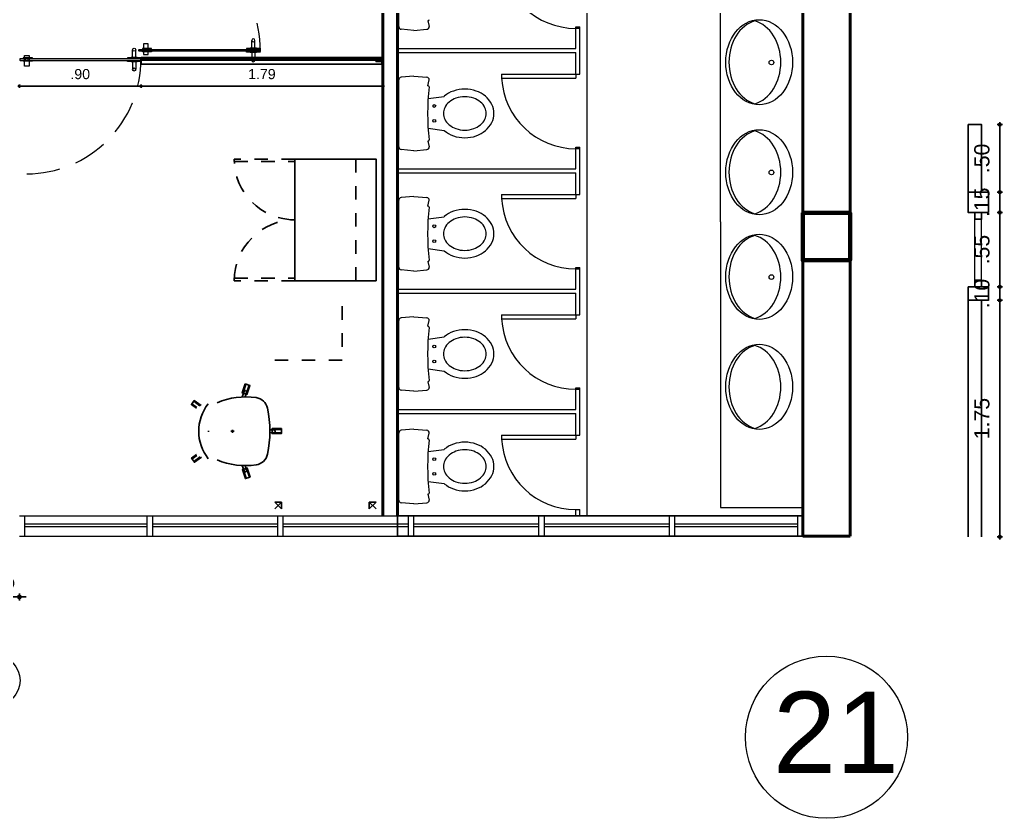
# Model space of a CAD drawing. Header units: millimetres. Extents: x -38 to 179, y -2 to 69.
# Drawn here: x -18.36 to -11.08, y 11.81 to 17.72 of the extents above; entities that cross this region are included whole.
import ezdxf

# ---------------------------------------------------------------- set-up
doc = ezdxf.new("R2010")
doc.units = ezdxf.units.MM
doc.linetypes.add('HIDDEN', pattern=[0.375, 0.25, -0.125])
doc.linetypes.add('HIDDEN2', pattern=[0.1875, 0.125, -0.0625])
doc.layers.get('0').update_dxf_attribs({"color": 255})
for name, color, linetype in [('0.05', 6, 'Continuous'), ('A_MOBILIARIO', 6, 'Continuous'), ('X_COTAS100', 6, 'Continuous'), ('X_COTAS200', 6, 'Continuous'), ('X_COTAS50', 6, 'Continuous')]:
    doc.layers.add(name, color=color, linetype=linetype)
for name, color, linetype, lineweight in [('00-Muros', 2, 'Continuous', 30), ('01 GRIS', 253, 'Continuous', 0), ('02 AZUL', 5, 'Continuous', 5), ('05 MAGENTA', 6, 'Continuous', 30), ('06 ROJO', 1, 'Continuous', 50), ('09 LETRA  EJES', 1, 'Continuous', 50), ('10 CIRCULO EJES', 5, 'Continuous', 15), ('12 COLUMNAS', 4, 'Continuous', 70), ('14 ANTEPECHO', 3, 'Continuous', 15), ('A-PLAN5', 195, 'Continuous', 9), ('A_MUEBLES FIJOS', 6, 'Continuous', 5), ('NOMEN', 1, 'Continuous', 0)]:
    doc.layers.add(name, color=color, linetype=linetype, lineweight=lineweight)
doc.styles.get("Standard").update_dxf_attribs({"font": 'arial.ttf'})
doc.styles.add('UNAL PLANEACION', font='arial.ttf')
doc.dimstyles.new('COTAS 100', dxfattribs={"dimscale": 100, "dimtxt": 0.0015, "dimasz": 0.00025, "dimexe": 0, "dimexo": 0.00025, "dimgap": 0.0005, "dimtad": 1, "dimzin": 4, "dimdsep": 46, "dimtxsty": 'UNAL PLANEACION', "dimblk": 'DIMBLK', "dimcen": 1, "dimse1": 1, "dimse2": 1, "dimclrd": 8, "dimclre": 8, "dimclrt": 256, "dimadec": 0, "dimazin": 1, "dimtfac": 1, "dimtix": 1, "dimtmove": 2, "dimatfit": 0, "dimldrblk": 'INDICE', "dimfxl": 1, "dimtolj": 1, "dimtzin": 0, "dimarcsym": 0})
doc.dimstyles.new('COTAS 50', dxfattribs={"dimscale": 50, "dimtxt": 0.0015, "dimasz": 0.00025, "dimexe": 0, "dimexo": 0.00025, "dimgap": 0.001, "dimtad": 1, "dimzin": 4, "dimdsep": 46, "dimtxsty": 'UNAL PLANEACION', "dimblk": 'DIMBLK', "dimcen": 1, "dimse1": 1, "dimse2": 1, "dimclrd": 8, "dimclre": 8, "dimclrt": 256, "dimadec": 0, "dimazin": 1, "dimtfac": 1, "dimtix": 1, "dimtmove": 2, "dimatfit": 0, "dimldrblk": 'INDICE', "dimfxl": 1, "dimtolj": 1, "dimtzin": 0, "dimarcsym": 0})
doc.dimstyles.new('COTAS 75', dxfattribs={"dimscale": 75, "dimtxt": 0.0015, "dimasz": 0.00025, "dimexe": 0, "dimexo": 0.00025, "dimgap": 0.001, "dimtad": 1, "dimzin": 4, "dimdsep": 46, "dimtxsty": 'UNAL PLANEACION', "dimblk": 'DIMBLK', "dimcen": 1, "dimse1": 1, "dimse2": 1, "dimclrd": 8, "dimclre": 8, "dimclrt": 256, "dimadec": 0, "dimazin": 1, "dimtfac": 1, "dimtix": 1, "dimtmove": 2, "dimatfit": 0, "dimldrblk": 'INDICE', "dimfxl": 1, "dimtolj": 1, "dimtzin": 0, "dimarcsym": 0})

# ---------------------------------------------------------------- blocks, each defined once
blk = doc.blocks.new('DIMBLK')
for p, q in [((0, 0), (-1, 0)), ((0, -1.8e-15), (0, 0.9999999999999982)), ((0, 0), (1, 0)), ((0, -1.8e-15), (0, -1.000000000000001))]:
    blk.add_line(p, q)
blk.add_circle((0, 0), 0.5)
blk = doc.blocks.new('*D226')
at = {"layer": 'Defpoints', "color": 0, "transparency": 16777216}
for p in [(-18.70759506075592, 13.89745717959522), (-18.3575950607501, 13.89745717959522), (-18.3575950607501, 13.44632635346716)]:
    blk.add_point(p, dxfattribs=at)
at = {"layer": 'X_COTAS100', "color": 8, "lineweight": -2, "transparency": 16777216}
for p, q in [((-18.73259506075592, 13.44632635346716), (-18.75759506075592, 13.44632635346716)), ((-18.70759506075592, 13.44632635346716), (-18.3575950607501, 13.44632635346716)), ((-18.3325950607501, 13.44632635346716), (-18.3075950607501, 13.44632635346716))]:
    blk.add_line(p, q, dxfattribs=at)
at = {"layer": 'X_COTAS100', "color": 8, "lineweight": -2, "transparency": 16777216, "xscale": 0.025, "yscale": 0.025, "zscale": 0.025}
blk.add_blockref('DIMBLK', (-18.70759506075592, 13.44632635346716), dxfattribs=at)
at = {"layer": 'X_COTAS100', "color": 8, "lineweight": -2, "transparency": 16777216, "xscale": 0.025, "yscale": 0.025, "zscale": 0.025, "rotation": 180}
blk.add_blockref('DIMBLK', (-18.3575950607501, 13.44632635346716), dxfattribs=at)
at = {"layer": 'X_COTAS100', "transparency": 16777216, "insert": (-18.53259506075301, 13.57296346124342), "char_height": 0.15, "attachment_point": 5, "style": 'UNAL PLANEACION'}
blk.add_mtext('\\A1;.35', dxfattribs=at)
blk = doc.blocks.new('INDICE')
blk.add_line((-0.1729636408933857, 3.14613411092e-05), (-1.172963640893385, 3.14613411092e-05))
blk.add_lwpolyline([(-0.5241745400111313, 0.8665636885945104), (-0.3756261582129809, 0.926771271267114), (0, 0), (-0.375963284729437, -0.9266345604041816), (-0.5244897537743328, -0.8663729410445171), (-0.1729636408933857, 3.14613411092e-05)], close=True)
blk = doc.blocks.new('*D228')
at = {"layer": 'Defpoints', "color": 0, "transparency": 16777216}
for p in [(-17.45759506074137, 17.44745717958358), (-15.66759506076232, 17.38745717958591), (-15.66759506076232, 17.2263937911448)]:
    blk.add_point(p, dxfattribs=at)
at = {"layer": 'X_COTAS50', "color": 8, "lineweight": -2, "transparency": 16777216}
blk.add_line((-17.44509506074137, 17.2263937911448), (-15.68009506076232, 17.2263937911448), dxfattribs=at)
at = {"layer": 'X_COTAS50', "color": 8, "lineweight": -2, "transparency": 16777216, "xscale": 0.0125, "yscale": 0.0125, "zscale": 0.0125, "rotation": 180}
blk.add_blockref('DIMBLK', (-17.45759506074137, 17.2263937911448), dxfattribs=at)
at = {"layer": 'X_COTAS50', "color": 8, "lineweight": -2, "transparency": 16777216, "xscale": 0.0125, "yscale": 0.0125, "zscale": 0.0125}
blk.add_blockref('DIMBLK', (-15.66759506076232, 17.2263937911448), dxfattribs=at)
at = {"layer": 'X_COTAS50', "transparency": 16777216, "insert": (-16.56259506075185, 17.31468676522393), "char_height": 0.075, "attachment_point": 5, "style": 'UNAL PLANEACION'}
blk.add_mtext('\\A1;1.79', dxfattribs=at)
blk = doc.blocks.new('*D229')
at = {"layer": 'Defpoints', "color": 0, "transparency": 16777216}
for p in [(-18.35759506073555, 17.4224571795894), (-17.45759506072682, 17.4224571795894), (-18.35759506073555, 17.22639379115935)]:
    blk.add_point(p, dxfattribs=at)
at = {"layer": 'X_COTAS50', "color": 8, "lineweight": -2, "transparency": 16777216}
blk.add_line((-17.47009506072682, 17.22639379115935), (-18.34509506073555, 17.22639379115935), dxfattribs=at)
at = {"layer": 'X_COTAS50', "color": 8, "lineweight": -2, "transparency": 16777216, "xscale": 0.0125, "yscale": 0.0125, "zscale": 0.0125, "rotation": 180}
blk.add_blockref('DIMBLK', (-18.35759506073555, 17.22639379115935), dxfattribs=at)
at = {"layer": 'X_COTAS50', "color": 8, "lineweight": -2, "transparency": 16777216, "xscale": 0.0125, "yscale": 0.0125, "zscale": 0.0125}
blk.add_blockref('DIMBLK', (-17.45759506072682, 17.22639379115935), dxfattribs=at)
at = {"layer": 'X_COTAS50', "transparency": 16777216, "insert": (-17.90759506073118, 17.31468676523848), "char_height": 0.075, "attachment_point": 5, "style": 'UNAL PLANEACION'}
blk.add_mtext('\\A1;.90', dxfattribs=at)
blk = doc.blocks.new('PUERTA VIDRIO BISAGRA PIVOTANTE SIN POZO')
at = {"true_color": 0xc7c8ca, "transparency": 33554687}
h = blk.add_hatch(color=9, dxfattribs=at)
h.dxf.hatch_style = 1
h.paths.add_polyline_path([(98304.51111752748, 103158.2518477188), (98304.51111752751, 103157.357665244), (98304.51225737507, 103157.3565253965), (98304.52137615538, 103157.3565253966), (98304.5225160029, 103157.3576652442), (98304.52251598852, 103158.2518296424), (98304.52137614097, 103158.2529694899), (98304.51225736066, 103158.2529694897)])
at = {"color": 136, "linetype": 'ByBlock'}
for p, q in [((98304.50427842831, 103158.22733278), (98304.50484835208, 103158.2279027038)), ((98304.50427842831, 103158.22732292), (98304.50484835208, 103158.2278928438)), ((98304.50427842943, 103158.1600817752), (98304.50427842831, 103158.22733278)), ((98304.50427842943, 103158.1600719153), (98304.50427842831, 103158.22732292)), ((98304.50484835208, 103158.2279027038), (98304.509977666, 103158.2279027038)), ((98304.50484835208, 103158.2278928438), (98304.509977666, 103158.2278928439)), ((98304.509977666, 103158.2279027038), (98304.50997766714, 103158.1595118516)), ((98304.509977666, 103158.2278928439), (98304.50997766714, 103158.1595019916)), ((98304.51111751358, 103158.2256131488), (98304.50997766604, 103158.2256131488)), ((98304.5236558365, 103158.225613149), (98304.52251598895, 103158.225613149)), ((98304.52251598804, 103158.2256131488), (98304.52365583558, 103158.2256131488)), ((98304.52365583561, 103158.2279027038), (98304.52365583448, 103158.1595118516)), ((98304.52365583561, 103158.2278928439), (98304.52365583448, 103158.1595019916)), ((98304.52878514954, 103158.2279027038), (98304.52365583561, 103158.2279027038)), ((98304.52878514954, 103158.2278928438), (98304.52365583561, 103158.2278928439)), ((98304.5293550733, 103158.22733278), (98304.52878514954, 103158.2279027038)), ((98304.5293550733, 103158.22732292), (98304.52878514954, 103158.2278928438)), ((98304.52935507218, 103158.1600817752), (98304.5293550733, 103158.22733278)), ((98304.52935507218, 103158.1600719153), (98304.5293550733, 103158.22732292)), ((98304.50484835322, 103158.1595118515), (98304.50427842943, 103158.1600817752)), ((98304.50484835322, 103158.1595019915), (98304.50427842943, 103158.1600719153)), ((98304.50997766714, 103158.1595118516), (98304.50484835322, 103158.1595118515)), ((98304.50997766714, 103158.1595019916), (98304.50484835322, 103158.1595019915)), ((98304.51111751463, 103158.1617816867), (98304.5099776671, 103158.1617816867)), ((98304.52365583756, 103158.1617816869), (98304.52251599001, 103158.1617816869)), ((98304.52251598699, 103158.1617816867), (98304.52365583452, 103158.1617816867)), ((98304.52365583448, 103158.1595118516), (98304.5287851484, 103158.1595118515)), ((98304.52365583448, 103158.1595019916), (98304.5287851484, 103158.1595019915)), ((98304.5287851484, 103158.1595118515), (98304.52935507218, 103158.1600817752)), ((98304.5287851484, 103158.1595019915), (98304.52935507218, 103158.1600719153))]:
    blk.add_line(p, q, dxfattribs=at)
blk.add_lwpolyline([(98304.54746001378, 103158.2198046591), (98304.54744622187, 103158.1847280152), (98304.46904550884, 103158.1847280152), (98304.46905930075, 103158.2198046591)], close=True, dxfattribs=at)
at = {"color": 0, "linetype": 'ByBlock'}
for points in [[(98304.51111752748, 103158.2518477188), (98304.51111752751, 103157.357665244), (98304.51225737507, 103157.3565253965), (98304.52137615538, 103157.3565253966), (98304.5225160029, 103157.3576652442), (98304.52251598852, 103158.2518296424), (98304.52137614097, 103158.2529694899), (98304.51225736066, 103158.2529694897)], [(98304.50883718499, 103157.356656207), (98304.50269639428, 103157.3566608775), (98304.50269639409, 103157.3838637623), (98304.50045132902, 103157.3838654674), (98304.50045132826, 103157.4294593821), (98304.50269639333, 103157.429457677), (98304.50269639313, 103157.4566585422), (98304.50883718384, 103157.4566585423), (98304.50883718499, 103157.3724609616)], [(98304.52479634137, 103157.3566562069), (98304.53093713209, 103157.3566608776), (98304.5309371319, 103157.3838637628), (98304.53318219696, 103157.383865468), (98304.5331821962, 103157.4294593826), (98304.53093713115, 103157.4294576774), (98304.53093713101, 103157.4566585427), (98304.5247963403, 103157.4566585425), (98304.52479634137, 103157.3724609619)]]:
    blk.add_lwpolyline(points, close=True, dxfattribs=at)
for points in [[(98304.50044269813, 103157.4180964778), (98304.44490609196, 103157.4180964769)], [(98304.50042538441, 103157.3953002958), (98304.44547419224, 103157.3953013001)], [(98304.53319082673, 103157.4180964784), (98304.5887274329, 103157.4180964793)], [(98304.5332081412, 103157.3953002963), (98304.58815933338, 103157.3953013025)]]:
    blk.add_lwpolyline(points, dxfattribs=at)
at = {"color": 136, "linetype": 'ByBlock'}
blk.add_circle((98304.51681675081, 103158.2022663371), 0.01, dxfattribs=at)
at = {"color": 0, "linetype": 'ByBlock'}
for centre in [(98304.44372698662, 103157.4066624238), (98304.5899065386, 103157.4066624262)]:
    blk.add_circle(centre, 0.01149468833451915, dxfattribs=at)
at = {"color": 8, "linetype": 'HIDDEN'}
blk.add_arc((98304.51681675081, 103158.2022663371), 0.845740940567339, 180, 270.309721198691, dxfattribs=at)
blk = doc.blocks.new('MB-ET-150x75')
at = {"layer": 'A_MOBILIARIO', "color": 9, "linetype": 'HIDDEN2', "ltscale": 0.1, "true_color": 0xc7c8ca}
for points in [[(1.450000000000031, 0.7499999999999147), (1.450000000000031, 0.6999999999999034)], [(1.500000000000043, 0.7499999999999147), (1.450000000000031, 0.6999999999999034)], [(1.450000000000031, 0.7499999999999147), (1.500000000000043, 0.6999999999999034)], [(1.500000000000043, 0.6999999999999034), (1.450000000000031, 0.6999999999999034)], [(1.450000000000031, 0.05000000000001137), (1.450000000000031, 2.842170943040401e-14)], [(1.500000000000043, 0.05000000000001137), (1.450000000000031, 0.05000000000001137)], [(1.500000000000043, 0), (1.450000000000031, 0.05000000000001137)], [(1.450000000000031, 0), (1.500000000000043, 0.05000000000001137)]]:
    blk.add_lwpolyline(points, dxfattribs=at)
at = {"layer": 'A_MOBILIARIO', "color": 252, "linetype": 'HIDDEN2', "ltscale": 0.25}
blk.add_lwpolyline([(-1.001376404019538e-08, 0.4999999973148306), (0.3999999899863269, 0.4999999973148306), (0.3999999899863269, 0)], dxfattribs=at)
blk = doc.blocks.new('MB-SO-PM')
at = {"layer": 'A_MOBILIARIO', "color": 252, "ltscale": 0.1}
for points in [[(-0.1720909425234822, 0.2664671786571589), (-0.1990069566205648, 0.303475571366107), (-0.2290354255107445, 0.2816360200427397), (-0.1916227277027645, 0.2301951266108802)], [(-0.2042201759004456, 0.2996840237370719), (-0.1782015953153007, 0.2639095645414713)], [(0.1905461159111326, 0.232646082586804), (0.2271258880895175, 0.2830459718117879), (0.1970759332883461, 0.3048559503157193), (0.169898834957479, 0.2674111368638208)], [(0.2022928827206556, 0.3010695368010303), (0.1760303182886958, 0.2648847751333037)], [(-0.2238222062308353, 0.2854275676717606), (-0.190230053210513, 0.2392397633991408)], [(0.2219089386571795, 0.2868323853264485), (0.1891509666215541, 0.2416982014999576)], [(-0.3481239485521996, -0.1016174727716148), (-0.2815445495165818, -0.07994827610532695)], [(-0.3406226136083603, -0.124665598653678), (-0.2740432145727425, -0.1029964019873901)], [(0.3413674423979671, -0.1224118605311162), (0.2747667428734246, -0.1008082200289735)], [(0.3488460834343527, -0.099356360951532), (0.2822453839098102, -0.0777527204493893)], [(-0.01093225660267194, -0.3624870757607965), (-0.01096672151774669, -0.2924701544326354)], [(0.01330585368398829, -0.362475144867588), (0.01327138876891354, -0.2924582235394269)]]:
    blk.add_lwpolyline(points, dxfattribs=at)
at = {"layer": 'A_MOBILIARIO'}
for points in [[(-0.004144696311186635, 0.1788785995506643, -0.001548918077187657), (0.003511105441049267, 0.1788873835756561, -0.001548918077187657)], [(0.2115709426780086, 0.1143900271032905, -0.1349154438245622), (0.248595768185254, -0.1747982744956147, -0.3138147414105739), (0.1707837227735638, -0.2584849761858337, -0.1066244513135087), (-0.1704132200983963, -0.2588764547746365, -0.313814741410574), (-0.2484170993383259, -0.1753685313526248, -0.134915443824279), (-0.212055981476766, 0.1139039709590435)]]:
    blk.add_lwpolyline(points, format="xyb", dxfattribs=at)
for points in [[(0.01151038710980856, 0), (-0.01151038710983698, 0)], [(0, 0.01151038710983698), (0, -0.01151038710980856)]]:
    blk.add_lwpolyline(points, dxfattribs=at)
at = {"layer": 'A_MOBILIARIO', "color": 252, "ltscale": 0.1}
for points in [[(-0.2540387788441478, -0.09426364313016933), (-0.2889514831127258, -0.1039347152608912, -1.057066184672294), (-0.2930225777166697, -0.0852707928175036), (-0.2534084100187499, -0.0704266846603332)], [(0.2533654856005114, -0.07022913469491954), (0.294857953219605, -0.08575646945016047, -1.057066184676254), (0.2871811595777842, -0.1032488292574243), (0.2540340068956368, -0.09408236966479677)], [(0.01088165477580105, -0.2767880019416253), (0.009556869386443623, -0.3069267842286507, -1.057066184677317), (-0.009451613091272293, -0.3050311560634711), (-0.01070443788023567, -0.27680963587364)]]:
    blk.add_lwpolyline(points, format="xyb", dxfattribs=at)
for points in [[(0.350835050647504, -0.09322468107497173), (0.2842343511229615, -0.07162104057283614), (0.2727777756603018, -0.1069398999055409), (0.3393784751848443, -0.1285435404076765)], [(-0.3386276108818151, -0.1307953174730656), (-0.2720482118462257, -0.1091261208067777), (-0.2835395522431554, -0.07381855728595355), (-0.3501189512787448, -0.0954877539522414)], [(0.01975205245656753, -0.3624719718104288), (0.01971758754146435, -0.2924550504822676), (-0.01741292029032593, -0.292473327489823), (-0.01737845537522276, -0.3624902488179842)]]:
    blk.add_lwpolyline(points, close=True, dxfattribs=at)
blk.add_arc((-2.40746209954068e-05, -0.0762406557427866), 0.3266864836900824, 51.68308272763041, 128.4483959479733, dxfattribs=at)
blk = doc.blocks.new('*U12')
at = {"layer": 'A_MOBILIARIO'}
blk.add_lwpolyline([(0, 0), (0.900000000000091, 0), (0.900000000000091, 0.5999999999999089), (0, 0.5999999999999089)], close=True, dxfattribs=at)
at = {"layer": 'A_MOBILIARIO', "linetype": 'HIDDEN', "ltscale": 0.1}
blk.add_lwpolyline([(0, 0.4500000000000455), (0.900000000000091, 0.4500000000000455)], dxfattribs=at)
at = {"layer": 'A_MOBILIARIO', "color": 252, "linetype": 'HIDDEN', "ltscale": 0.1}
for points in [[(0, 0), (0, -0.4499999999999886), (0.01800000000000068, -0.4499999999999886), (0.01800000000000068, 0)], [(0.8999999999999488, 0), (0.8999999999999488, -0.4499999999999886), (0.8819999999999482, -0.4499999999999886), (0.8819999999999482, 0)]]:
    blk.add_lwpolyline(points, close=True, dxfattribs=at)
at = {"layer": 'A_MOBILIARIO', "color": 252, "linetype": 'HIDDEN2'}
for centre, start, end in [((-2.842170943040401e-14, 0), 270.0000000000032, 0), ((0.8999999999999773, 0), 180, 269.9999999999968)]:
    blk.add_arc(centre, 0.4500000000000028, start, end, dxfattribs=at)
blk = doc.blocks.new('*D273')
at = {"layer": 'Defpoints', "color": 0, "ltscale": 0.2, "transparency": 16777216}
for p in [(-11.23391836831278, 15.64126074441302), (-11.09904485150578, 15.64126074441302), (-11.23391836831278, 13.89126074441302)]:
    blk.add_point(p, dxfattribs=at)
at = {"layer": 'X_COTAS200', "color": 8, "lineweight": -2, "ltscale": 0.2, "transparency": 16777216}
blk.add_line((-11.09904485150578, 13.91001074441303), (-11.09904485150578, 15.62251074441302), dxfattribs=at)
at = {"layer": 'X_COTAS200', "color": 8, "lineweight": -2, "ltscale": 0.2, "transparency": 16777216, "xscale": 0.01875, "yscale": 0.01875, "zscale": 0.01875}
for p, rotation in [((-11.09904485150578, 15.64126074441302), 90), ((-11.09904485150578, 13.89126074441302), 270)]:
    blk.add_blockref('DIMBLK', p, dxfattribs=dict(at, rotation=rotation))
at = {"layer": 'X_COTAS200', "ltscale": 0.2, "transparency": 16777216, "insert": (-11.23148431262447, 14.76626074441302), "char_height": 0.1125, "attachment_point": 5, "rotation": 90, "style": 'UNAL PLANEACION'}
blk.add_mtext('\\A1;1.75', dxfattribs=at)
blk = doc.blocks.new('*D274')
at = {"layer": 'Defpoints', "color": 0, "ltscale": 0.2, "transparency": 16777216}
for p in [(-11.18391836830986, 15.74126074441885), (-11.09904485150476, 15.74126074441885), (-11.18391836830986, 15.64126074441302)]:
    blk.add_point(p, dxfattribs=at)
at = {"layer": 'X_COTAS200', "color": 8, "lineweight": -2, "ltscale": 0.2, "transparency": 16777216}
for p, q in [((-11.09904485150476, 15.76001074441885), (-11.09904485150476, 15.77876074441884)), ((-11.09904485150476, 15.64126074441302), (-11.09904485150476, 15.74126074441885)), ((-11.09904485150476, 15.62251074441302), (-11.09904485150476, 15.60376074441302))]:
    blk.add_line(p, q, dxfattribs=at)
at = {"layer": 'X_COTAS200', "color": 8, "lineweight": -2, "ltscale": 0.2, "transparency": 16777216, "xscale": 0.01875, "yscale": 0.01875, "zscale": 0.01875}
for p, rotation in [((-11.09904485150476, 15.74126074441885), 270), ((-11.09904485150476, 15.64126074441302), 90)]:
    blk.add_blockref('DIMBLK', p, dxfattribs=dict(at, rotation=rotation))
at = {"layer": 'X_COTAS200', "ltscale": 0.2, "transparency": 16777216, "insert": (-11.23148431262344, 15.69126074441593), "char_height": 0.1125, "attachment_point": 5, "rotation": 90, "style": 'UNAL PLANEACION'}
blk.add_mtext('\\A1;.10', dxfattribs=at)
blk = doc.blocks.new('*D275')
at = {"layer": 'Defpoints', "color": 0, "ltscale": 0.2, "transparency": 16777216}
for p in [(-11.18391836830986, 16.29126074443631), (-11.09904485150533, 16.29126074443631), (-11.18391836830986, 15.74126074441885)]:
    blk.add_point(p, dxfattribs=at)
at = {"layer": 'X_COTAS200', "color": 8, "lineweight": -2, "ltscale": 0.2, "transparency": 16777216}
blk.add_line((-11.09904485150533, 15.76001074441885), (-11.09904485150533, 16.27251074443631), dxfattribs=at)
at = {"layer": 'X_COTAS200', "color": 8, "lineweight": -2, "ltscale": 0.2, "transparency": 16777216, "xscale": 0.01875, "yscale": 0.01875, "zscale": 0.01875}
for p, rotation in [((-11.09904485150533, 16.29126074443631), 90), ((-11.09904485150533, 15.74126074441885), 270)]:
    blk.add_blockref('DIMBLK', p, dxfattribs=dict(at, rotation=rotation))
at = {"layer": 'X_COTAS200', "ltscale": 0.2, "transparency": 16777216, "insert": (-11.23125409434298, 16.01626074442758), "char_height": 0.1125, "attachment_point": 5, "rotation": 90, "style": 'UNAL PLANEACION'}
blk.add_mtext('\\A1;.55', dxfattribs=at)
blk = doc.blocks.new('*D276')
at = {"layer": 'Defpoints', "color": 0, "ltscale": 0.2, "transparency": 16777216}
for p in [(-11.18391836830986, 16.44126074443049), (-11.09904485150431, 16.44126074443049), (-11.18391836830986, 16.29126074443631)]:
    blk.add_point(p, dxfattribs=at)
at = {"layer": 'X_COTAS200', "color": 8, "lineweight": -2, "ltscale": 0.2, "transparency": 16777216}
for p, q in [((-11.09904485150431, 16.46001074443049), (-11.09904485150431, 16.47876074443049)), ((-11.09904485150431, 16.29126074443631), (-11.09904485150431, 16.44126074443049)), ((-11.09904485150431, 16.27251074443631), (-11.09904485150431, 16.25376074443631))]:
    blk.add_line(p, q, dxfattribs=at)
at = {"layer": 'X_COTAS200', "color": 8, "lineweight": -2, "ltscale": 0.2, "transparency": 16777216, "xscale": 0.01875, "yscale": 0.01875, "zscale": 0.01875}
for p, rotation in [((-11.09904485150431, 16.44126074443049), 270), ((-11.09904485150431, 16.29126074443631), 90)]:
    blk.add_blockref('DIMBLK', p, dxfattribs=dict(at, rotation=rotation))
at = {"layer": 'X_COTAS200', "ltscale": 0.2, "transparency": 16777216, "insert": (-11.23148431262299, 16.3662607444334), "char_height": 0.1125, "attachment_point": 5, "rotation": 90, "style": 'UNAL PLANEACION'}
blk.add_mtext('\\A1;.15', dxfattribs=at)
blk = doc.blocks.new('*D277')
at = {"layer": 'Defpoints', "color": 0, "ltscale": 0.2, "transparency": 16777216}
for p in [(-11.23391836831278, 16.94126074443049), (-11.09904485150487, 16.94126074443049), (-11.23391836831278, 16.44126074443049)]:
    blk.add_point(p, dxfattribs=at)
at = {"layer": 'X_COTAS200', "color": 8, "lineweight": -2, "ltscale": 0.2, "transparency": 16777216}
blk.add_line((-11.09904485150487, 16.46001074443049), (-11.09904485150487, 16.92251074443049), dxfattribs=at)
at = {"layer": 'X_COTAS200', "color": 8, "lineweight": -2, "ltscale": 0.2, "transparency": 16777216, "xscale": 0.01875, "yscale": 0.01875, "zscale": 0.01875}
for p, rotation in [((-11.09904485150487, 16.94126074443049), 90), ((-11.09904485150487, 16.44126074443049), 270)]:
    blk.add_blockref('DIMBLK', p, dxfattribs=dict(at, rotation=rotation))
at = {"layer": 'X_COTAS200', "ltscale": 0.2, "transparency": 16777216, "insert": (-11.23148431262356, 16.69126074443049), "char_height": 0.1125, "attachment_point": 5, "rotation": 90, "style": 'UNAL PLANEACION'}
blk.add_mtext('\\A1;.50', dxfattribs=at)

msp = doc.modelspace()

# ---------------------------------------------------------------- linework, layer by layer
for points in [[(-12.55759506076174, 13.89745717959522), (-12.20759506075592, 13.89745717959522), (-12.20759506075592, 21.31245717958882), (-12.55759506076174, 21.31245717958882)], [(-15.55759506076174, 13.89745717959522), (-12.55759506076174, 13.89745717959522), (-12.55759506076174, 14.0474571795894), (-15.55759506076174, 14.0474571795894)]]:
    msp.add_lwpolyline(points, close=True)
at = {"layer": '0.05', "color": 150}
for points in [[(-17.45713780308324, 17.43745717958882), (-17.45713780308324, 17.38745717958591), (-15.66759506076232, 17.38745717958591), (-15.66759506076232, 17.43745717958882)], [(-15.71759506076523, 17.43745717958882), (-15.66759506076232, 17.43745717958882), (-15.66759506076232, 17.38745717958591), (-15.67259506076698, 17.38745717958591), (-15.67759506075708, 17.40745717957543), (-15.71759506076523, 17.40745717957543), (-15.71759506076523, 17.41745717958474), (-15.67759506077164, 17.41745717958474), (-15.67759506077164, 17.42745717957951), (-15.71759506076523, 17.42745717957951)]]:
    msp.add_lwpolyline(points, close=True, dxfattribs=at)
at = {"layer": '0.05', "color": 6}
for points in [[(-16.25713780308615, 17.4174571795993), (-17.45713780308324, 17.4174571795993), (-17.45713780308324, 17.42745717959406), (-16.25713780308615, 17.42745717959406), (-16.25713780308615, 17.4174571795993)], [(-15.68163489786275, 17.4174571795993), (-16.25713780308615, 17.4174571795993), (-16.25713780308615, 17.42745717959406), (-15.68163489786275, 17.42745717959406), (-15.68163489786275, 17.4174571795993)]]:
    msp.add_lwpolyline(points, dxfattribs=at)
at = {"layer": '00-Muros'}
msp.add_line((-11.33391836831859, 13.89126074441302), (-11.33391836831859, 15.74126074441884), dxfattribs=at)
for points in [[(-11.33391836831859, 16.44126074443048), (-11.18391836830986, 16.44126074443048), (-11.18391836830986, 16.2912607444363), (-11.33391836831859, 16.2912607444363), (-11.33391836831859, 16.94126074443048)], [(-11.33391836831859, 16.94126074443048), (-11.23391836831277, 16.94126074443048), (-11.23391836831277, 16.44126074443048)], [(-11.33391836831859, 15.74126074441884), (-11.18391836830986, 15.74126074441884), (-11.18391836830986, 15.64126074441302), (-11.33391836831859, 15.64126074441302)], [(-11.23391836831277, 13.89126074441302), (-11.23391836831277, 15.64126074441302)]]:
    msp.add_lwpolyline(points, dxfattribs=at)
at = {"layer": '01 GRIS'}
msp.add_line((-14.15759506075301, 19.07745717958824), (-14.15759506075301, 14.0474571795894), dxfattribs=at)
at = {"layer": '02 AZUL'}
for p, q in [((-13.16759506076232, 16.22095506214464), (-13.16759506076232, 18.60245717959697)), ((-15.54982657902474, 17.66633806228856), (-15.54982657902474, 18.16191237736712)), ((-15.33283538762953, 17.70921988457485), (-15.32382657901508, 17.66633806228856)), ((-15.43682657902718, 17.63812521982982), (-15.53156969387965, 17.64641416832092)), ((-15.43682657902718, 17.63812521982982), (-15.34208346416017, 17.64641416832092)), ((-14.23759506075476, 17.66396508505204), (-14.20759506075592, 17.66396508505204)), ((-14.23759506075476, 17.5039650850631), (-14.23759506075476, 17.66396508505204)), ((-14.23759506075476, 17.5039650850631), (-14.23759506075476, 17.65396508505728)), ((-14.23759506075476, 17.65396508505728), (-14.20759506075592, 17.65396508505728)), ((-14.20759506075592, 17.31396508506077), (-14.20759506075592, 17.66396508505204)), ((-14.20759506075592, 17.5039650850631), (-14.20759506075592, 17.65396508505728)), ((-15.55759506076174, 17.5039650850631), (-14.23759506075476, 17.5039650850631)), ((-15.55759506076174, 17.47396508506426), (-14.23759506075476, 17.47396508506426)), ((-14.23759506075476, 17.31396508506077), (-14.23759506075476, 17.47396508506426)), ((-15.54982657902474, 16.77633806228914), (-15.54982657902474, 17.2719123773677)), ((-15.43682657902718, 17.30012521982644), (-15.53156969387965, 17.29183627133534)), ((-15.43682657902718, 17.30012521982644), (-15.34208346416017, 17.29183627133534)), ((-15.33283538762953, 17.22903055508141), (-15.32382657901508, 17.2719123773677)), ((-14.78759506075767, 17.31396508506077), (-14.23759506075476, 17.31396508506077)), ((-14.78759506075767, 17.31396508506077), (-14.78759506075767, 17.28396508506194)), ((-14.78759506075767, 17.28396508506194), (-14.23759506075476, 17.28396508506194)), ((-14.23759506075476, 17.31396508506077), (-14.20759506075592, 17.31396508506077)), ((-14.23759506075476, 17.31396508506077), (-14.23759506075476, 17.28396508506194)), ((-15.33205659580017, 17.134125219829), (-15.21389335078311, 17.15014368810444)), ((-15.33205659580017, 16.91412521982784), (-15.21389335078311, 16.8981067515524)), ((-15.33283538762953, 16.81921988457543), (-15.32382657901508, 16.77633806228914)), ((-15.43682657902718, 16.7481252198304), (-15.53156969387965, 16.7564141683215)), ((-15.43682657902718, 16.7481252198304), (-15.34208346416017, 16.7564141683215)), ((-14.23759506075476, 16.77396508505262), (-14.20759506075592, 16.77396508505262)), ((-14.23759506075476, 16.61396508506368), (-14.23759506075476, 16.77396508505262)), ((-14.23759506075476, 16.61396508506368), (-14.23759506075476, 16.76396508505786)), ((-14.23759506075476, 16.76396508505786), (-14.20759506075592, 16.76396508505786)), ((-14.20759506075592, 16.42396508506135), (-14.20759506075592, 16.77396508505262)), ((-14.20759506075592, 16.61396508506368), (-14.20759506075592, 16.76396508505786)), ((-15.55759506076174, 16.61396508506368), (-14.23759506075476, 16.61396508506368)), ((-15.55759506076174, 16.58396508506485), (-14.23759506075476, 16.58396508506485)), ((-14.23759506075476, 16.42396508506135), (-14.23759506075476, 16.58396508506485)), ((-15.54982657902474, 15.88633806228972), (-15.54982657902474, 16.38191237736828)), ((-15.43682657902718, 16.41012521982702), (-15.53156969387965, 16.40183627133592)), ((-15.43682657902718, 16.41012521982702), (-15.34208346416017, 16.40183627133592)), ((-15.33283538762953, 16.33903055508199), (-15.32382657901508, 16.38191237736828)), ((-14.78759506075767, 16.42396508506135), (-14.23759506075476, 16.42396508506135)), ((-14.78759506075767, 16.42396508506135), (-14.78759506075767, 16.39396508506252)), ((-14.78759506075767, 16.39396508506252), (-14.23759506075476, 16.39396508506252)), ((-14.23759506075476, 16.42396508506135), (-14.20759506075592, 16.42396508506135)), ((-14.23759506075476, 16.42396508506135), (-14.23759506075476, 16.39396508506252)), ((-15.33205659580017, 16.24412521982958), (-15.21389335078311, 16.26014368810502)), ((-13.16759506076232, 16.22095506214464), (-13.16759506076232, 14.10745717958707)), ((-15.33205659580017, 16.02412521982842), (-15.21389335078311, 16.00810675155299)), ((-15.43682657902718, 15.85812521983098), (-15.53156969387965, 15.86641416832208)), ((-15.43682657902718, 15.85812521983098), (-15.34208346416017, 15.86641416832208)), ((-15.33283538762953, 15.92921988457601), (-15.32382657901508, 15.88633806228972)), ((-14.23759506075476, 15.88396508505321), (-14.20759506075592, 15.88396508505321)), ((-14.23759506075476, 15.72396508506426), (-14.23759506075476, 15.88396508505321)), ((-14.23759506075476, 15.72396508506426), (-14.23759506075476, 15.87396508505844)), ((-14.23759506075476, 15.87396508505844), (-14.20759506075592, 15.87396508505844)), ((-14.20759506075592, 15.53396508506194), (-14.20759506075592, 15.88396508505321)), ((-14.20759506075592, 15.72396508506426), (-14.20759506075592, 15.87396508505844)), ((-15.55759506076174, 15.72396508506426), (-14.23759506075476, 15.72396508506426)), ((-15.55759506076174, 15.69396508505088), (-14.23759506075476, 15.69396508505088)), ((-14.23759506075476, 15.53396508506194), (-14.23759506075476, 15.69396508505088)), ((-15.43682657902718, 15.52012521982761), (-15.53156969387965, 15.51183627133651)), ((-15.43682657902718, 15.52012521982761), (-15.34208346416017, 15.51183627133651)), ((-14.78759506075767, 15.53396508506194), (-14.23759506075476, 15.53396508506194)), ((-14.78759506075767, 15.53396508506194), (-14.78759506075767, 15.5039650850631)), ((-14.78759506075767, 15.5039650850631), (-14.23759506075476, 15.5039650850631)), ((-14.23759506075476, 15.53396508506194), (-14.20759506075592, 15.53396508506194)), ((-14.23759506075476, 15.53396508506194), (-14.23759506075476, 15.5039650850631)), ((-15.54982657902474, 14.99633806229031), (-15.54982657902474, 15.49191237736886)), ((-15.33283538762953, 15.44903055508257), (-15.32382657901508, 15.49191237736886)), ((-15.33205659580017, 15.35412521983017), (-15.21389335078311, 15.3701436881056)), ((-15.33205659580017, 15.134125219829), (-15.21389335078311, 15.11810675155357)), ((-15.33283538762953, 15.0392198845766), (-15.32382657901508, 14.99633806229031)), ((-14.23759506075476, 14.99396508505379), (-14.20759506075592, 14.99396508505379)), ((-14.23759506075476, 14.83396508506485), (-14.23759506075476, 14.99396508505379)), ((-14.20759506075592, 14.64396508506252), (-14.20759506075592, 14.99396508505379)), ((-15.43682657902718, 14.96812521983156), (-15.53156969387965, 14.97641416832266)), ((-15.43682657902718, 14.96812521983156), (-15.34208346416017, 14.97641416832266)), ((-14.23759506075476, 14.83396508506485), (-14.23759506075476, 14.98396508505903)), ((-14.23759506075476, 14.98396508505903), (-14.20759506075592, 14.98396508505903)), ((-14.20759506075592, 14.83396508506485), (-14.20759506075592, 14.98396508505903)), ((-15.55759506076174, 14.83396508506485), (-14.23759506075476, 14.83396508506485)), ((-15.55759506076174, 14.80396508505146), (-14.23759506075476, 14.80396508505146)), ((-14.23759506075476, 14.64396508506252), (-14.23759506075476, 14.80396508505146)), ((-15.54982657902474, 14.1638474474712), (-15.54982657902474, 14.65942176256431)), ((-15.43682657902718, 14.68763460502305), (-15.53156969387965, 14.6793456565174)), ((-15.43682657902718, 14.68763460502305), (-15.34208346416017, 14.6793456565174)), ((-15.33283538762953, 14.61653994027802), (-15.32382657901508, 14.65942176256431)), ((-14.78759506075767, 14.64396508506252), (-14.23759506075476, 14.64396508506252)), ((-14.78759506075767, 14.64396508506252), (-14.78759506075767, 14.61396508506368)), ((-14.23759506075476, 14.64396508506252), (-14.20759506075592, 14.64396508506252)), ((-14.23759506075476, 14.64396508506252), (-14.23759506075476, 14.61396508506368)), ((-14.78759506075767, 14.61396508506368), (-14.23759506075476, 14.61396508506368)), ((-15.33205659580017, 14.52163460502561), (-15.21389335078311, 14.53765307330104)), ((-15.33205659580017, 14.30163460502445), (-15.21389335078311, 14.28561613673446)), ((-15.33283538762953, 14.20672926977204), (-15.32382657901508, 14.1638474474712)), ((-15.43682657902718, 14.13563460501246), (-15.53156969387965, 14.14392355351811)), ((-15.43682657902718, 14.13563460501246), (-15.34208346416017, 14.14392355351811)), ((-17.4109283940943, 13.89745717959522), (-17.4109283940943, 14.0474571795894)), ((-17.37092839408615, 13.89745717959522), (-17.37092839408615, 14.0474571795894)), ((-16.44426172741987, 13.89745717959522), (-16.44426172741987, 14.0474571795894)), ((-16.40426172742627, 13.89745717959522), (-16.40426172742627, 14.0474571795894)), ((-15.47759506076, 13.89745717959522), (-15.47759506076, 14.0474571795894)), ((-15.43759506075185, 13.89745717959522), (-15.43759506075185, 14.0474571795894)), ((-14.51092839408557, 13.89745717959522), (-14.51092839408557, 14.0474571795894)), ((-14.47092839409197, 13.89745717959522), (-14.47092839409197, 14.0474571795894)), ((-14.23759506075476, 14.0474571795894), (-14.23759506075476, 14.09396508505961)), ((-14.23759506075476, 14.09396508505961), (-14.20759506075592, 14.09396508505961)), ((-14.20759506075592, 14.0474571795894), (-14.20759506075592, 14.09396508505961)), ((-13.54426172742569, 13.89745717959522), (-13.54426172742569, 14.0474571795894)), ((-13.50426172741754, 13.89745717959522), (-13.50426172741754, 14.0474571795894)), ((-18.3175950607565, 13.98745717959173), (-17.4109283940943, 13.98745717959173)), ((-17.37092839408615, 13.98745717959173), (-16.44426172741987, 13.98745717959173)), ((-16.40426172742627, 13.98745717959173), (-15.47759506076, 13.98745717959173)), ((-15.43759506075185, 13.98745717959173), (-14.51092839408557, 13.98745717959173)), ((-14.47092839409197, 13.98745717959173), (-13.54426172742569, 13.98745717959173)), ((-13.50426172741754, 13.98745717959173), (-12.59759506075534, 13.98745717959173)), ((-18.3175950607565, 13.96745717958765), (-17.4109283940943, 13.96745717958765)), ((-17.37092839408615, 13.96745717958765), (-16.44426172741987, 13.96745717958765)), ((-16.40426172742627, 13.96745717958765), (-15.47759506076, 13.96745717958765)), ((-15.43759506075185, 13.96745717958765), (-14.51092839408557, 13.96745717958765)), ((-14.47092839409197, 13.96745717958765), (-13.54426172742569, 13.96745717958765)), ((-13.50426172741754, 13.96745717958765), (-12.59759506075534, 13.96745717958765))]:
    msp.add_line(p, q, dxfattribs=at)
for points in [[(-14.84482657902299, 17.02412521982842, 0.1155184505416777), (-14.86056290228044, 17.09132803300963, 0.1039906199515697), (-14.90789241629136, 17.151404440443, 0.09098556212590243), (-14.97609044751334, 17.1899841050581, 0.08352995077362717), (-15.0601468159457, 17.20412521983599, 0.08352995077362299), (-15.14420318437806, 17.1899841050581, 0.09098556212590402), (-15.21240121561459, 17.151404440443, 0.002627711285536322), (-15.21389335078311, 17.15014368810444, 0.1155184505416809)], [(-15.21389335078311, 16.8981067515524, 0.002627711285496468), (-15.21240121561459, 16.89684599921384, 0.09098556212590238), (-15.14420318437806, 16.85826633459874, 0.0835299507736262), (-15.0601468159457, 16.84412521983541, 0.08352995077362484), (-14.97609044751334, 16.85826633459874, 0.0909855621259006), (-14.90789241629136, 16.89684599921384, 0.1039906199515717), (-14.86056290228044, 16.95692240664721, 0.1155184505416763), (-14.84482657902299, 17.02412521982842, 0.1155184505416777)], [(-14.84482657902299, 16.134125219829, 0.1155184505416777), (-14.86056290228044, 16.20132803301021, 0.1039906199515697), (-14.90789241629136, 16.26140444044358, 0.09098556212590243), (-14.97609044751334, 16.29998410505868, 0.08352995077362717), (-15.0601468159457, 16.31412521983657, 0.08352995077362299), (-15.14420318437806, 16.29998410505868, 0.09098556212590402), (-15.21240121561459, 16.26140444044358, 0.002627711285536322), (-15.21389335078311, 16.26014368810502, 0.1155184505416809)], [(-15.21389335078311, 16.00810675155299, 0.002627711285496468), (-15.21240121561459, 16.00684599921442, 0.09098556212590238), (-15.14420318437806, 15.96826633459932, 0.0835299507736262), (-15.0601468159457, 15.95412521983599, 0.08352995077362484), (-14.97609044751334, 15.96826633459932, 0.0909855621259006), (-14.90789241629136, 16.00684599921442, 0.1039906199515717), (-14.86056290228044, 16.06692240664779, 0.1155184505416763), (-14.84482657902299, 16.134125219829, 0.1155184505416777)], [(-14.84482657902299, 15.24412521982958, 0.1155184505416777), (-14.86056290228044, 15.3113280330108, 0.1039906199515697), (-14.90789241629136, 15.37140444044417, 0.09098556212590243), (-14.97609044751334, 15.40998410505927, 0.08352995077362717), (-15.0601468159457, 15.4241252198226, 0.08352995077362299), (-15.14420318437806, 15.40998410505927, 0.09098556212590402), (-15.21240121561459, 15.37140444044417, 0.002627711285536322), (-15.21389335078311, 15.3701436881056, 0.1155184505416809)], [(-15.21389335078311, 15.11810675155357, 0.002627711285496468), (-15.21240121561459, 15.116845999215, 0.09098556212590238), (-15.14420318437806, 15.0782663345999, 0.0835299507736262), (-15.0601468159457, 15.06412521983657, 0.08352995077362484), (-14.97609044751334, 15.0782663345999, 0.0909855621259006), (-14.90789241629136, 15.116845999215, 0.1039906199515717), (-14.86056290228044, 15.17692240664837, 0.1155184505416763), (-14.84482657902299, 15.24412521982958, 0.1155184505416777)], [(-14.84482657902299, 14.41163460502503, 0.1155184505416777), (-14.86056290228044, 14.47883741820624, 0.1039906199515697), (-14.90789241629136, 14.53891382563961, 0.09098556212590243), (-14.97609044751334, 14.57749349025471, 0.08352995077362717), (-15.0601468159457, 14.59163460501804, 0.08352995077362299), (-15.14420318437806, 14.57749349025471, 0.09098556212590402), (-15.21240121561459, 14.53891382563961, 0.002627711285536322), (-15.21389335078311, 14.53765307330104, 0.1155184505416809)], [(-15.21389335078311, 14.28561613673446, 0.002627711285496468), (-15.21240121561459, 14.28435538441045, 0.09098556212590238), (-15.14420318437806, 14.2457757197808, 0.0835299507736262), (-15.0601468159457, 14.23163460501746, 0.08352995077362484), (-14.97609044751334, 14.2457757197808, 0.0909855621259006), (-14.90789241629136, 14.28435538441045, 0.1039906199515717), (-14.86056290228044, 14.34443179182927, 0.1155184505416763), (-14.84482657902299, 14.41163460502503, 0.1155184505416777)]]:
    msp.add_lwpolyline(points, format="xyb", dxfattribs=at)
for points in [[(-14.90113402977477, 17.02412521982842, 0.1155184505416777), (-14.91101646619973, 17.06632869505484, 0.1039906199515698), (-14.94400659852727, 17.10820380558653, 0.09098556212590182), (-14.99451461866738, 17.13677622098112, 0.08352995077362693), (-15.0601468159457, 17.14781776906966, 0.08352995077362269), (-15.12577901322402, 17.13677622098112, 0.09098556212590381), (-15.17628703337869, 17.10820380558653, 0.1039906199515692), (-15.20927716569167, 17.06632869505484, 0.1155184505416808), (-15.21915960211663, 17.02412521982842, 0.1155184505416809), (-15.20927716569167, 16.981921744602, 0.1039906199515687), (-15.17628703337869, 16.94004663408487, 0.09098556212590164), (-15.12577901322402, 16.91147421867572, 0.08352995077362672), (-15.0601468159457, 16.90043267058718, 0.08352995077362499), (-14.99451461866738, 16.91147421867572, 0.09098556212590095), (-14.94400659852727, 16.94004663408487, 0.1039906199515719), (-14.91101646619973, 16.981921744602, 0.115518450541677)], [(-14.90113402977477, 16.134125219829, 0.1155184505416777), (-14.91101646619973, 16.17632869505542, 0.1039906199515698), (-14.94400659852727, 16.21820380558711, 0.09098556212590182), (-14.99451461866738, 16.2467762209817, 0.08352995077362693), (-15.0601468159457, 16.25781776907024, 0.08352995077362269), (-15.12577901322402, 16.2467762209817, 0.09098556212590381), (-15.17628703337869, 16.21820380558711, 0.1039906199515692), (-15.20927716569167, 16.17632869505542, 0.1155184505416808), (-15.21915960211663, 16.134125219829, 0.1155184505416809), (-15.20927716569167, 16.09192174460259, 0.1039906199515687), (-15.17628703337869, 16.05004663408545, 0.09098556212590164), (-15.12577901322402, 16.0214742186763, 0.08352995077362672), (-15.0601468159457, 16.01043267058776, 0.08352995077362499), (-14.99451461866738, 16.0214742186763, 0.09098556212590095), (-14.94400659852727, 16.05004663408545, 0.1039906199515719), (-14.91101646619973, 16.09192174460259, 0.115518450541677)], [(-14.90113402977477, 15.24412521982958, 0.1155184505416777), (-14.91101646619973, 15.286328695056, 0.1039906199515698), (-14.94400659852727, 15.32820380557314, 0.09098556212590182), (-14.99451461866738, 15.35677622098228, 0.08352995077362693), (-15.0601468159457, 15.36781776907083, 0.08352995077362269), (-15.12577901322402, 15.35677622098228, 0.09098556212590381), (-15.17628703337869, 15.32820380557314, 0.1039906199515692), (-15.20927716569167, 15.286328695056, 0.1155184505416808), (-15.21915960211663, 15.24412521982958, 0.1155184505416809), (-15.20927716569167, 15.20192174460317, 0.1039906199515687), (-15.17628703337869, 15.16004663408603, 0.09098556212590164), (-15.12577901322402, 15.13147421867689, 0.08352995077362672), (-15.0601468159457, 15.12043267058834, 0.08352995077362499), (-14.99451461866738, 15.13147421867689, 0.09098556212590095), (-14.94400659852727, 15.16004663408603, 0.1039906199515719), (-14.91101646619973, 15.20192174460317, 0.115518450541677)], [(-14.90113402977477, 14.41163460502503, 0.1155184505416777), (-14.91101646619973, 14.45383808023689, 0.1039906199515698), (-14.94400659852727, 14.49571319076858, 0.09098556212590182), (-14.99451461866738, 14.52428560617773, 0.08352995077362693), (-15.0601468159457, 14.53532715426627, 0.08352995077362269), (-15.12577901322402, 14.52428560617773, 0.09098556212590381), (-15.17628703337869, 14.49571319076858, 0.1039906199515692), (-15.20927716569167, 14.45383808023689, 0.1155184505416808), (-15.21915960211663, 14.41163460502503, 0.1155184505416809), (-15.20927716569167, 14.36943112979861, 0.1039906199515687), (-15.17628703337869, 14.32755601926692, 0.09098556212590164), (-15.12577901322402, 14.29898360387233, 0.08352995077362672), (-15.0601468159457, 14.28794205578379, 0.08352995077362499), (-14.99451461866738, 14.29898360387233, 0.09098556212590095), (-14.94400659852727, 14.32755601926692, 0.1039906199515719), (-14.91101646619973, 14.36943112979861, 0.115518450541677)]]:
    msp.add_lwpolyline(points, format="xyb", close=True, dxfattribs=at)
for points in [[(-18.3175950607565, 13.89745717959522), (-18.3175950607565, 14.0474571795894)], [(-13.16759506076232, 14.10745717958707), (-12.55759506076174, 14.10745717958707)], [(-12.59759506075534, 14.0474571795894), (-12.59759506075534, 13.89745717959522)]]:
    msp.add_lwpolyline(points, dxfattribs=at)
for centre, radius in [((-12.78994955067355, 17.40095685490451), 0.01716756416631142), ((-15.28609365389457, 17.0788997495074), 0.01026472138200107), ((-15.28609365389457, 16.96935069014944), 0.01026472138200107), ((-12.78994955067355, 16.58727460780574), 0.01716756416631142), ((-15.28609365389457, 16.18889974950798), 0.01026472138200107), ((-15.28609365389457, 16.07935069015002), 0.01026472138200107), ((-12.78994955067355, 15.81321528119952), 0.01716756416631142), ((-15.28609365389457, 15.29889974950856), 0.01026472138200107), ((-15.28609365389457, 15.1893506901506), 0.01026472138200107), ((-15.28609365389457, 14.46640913470401), 0.01026472138200107), ((-15.28609365389457, 14.3568600753315), 0.01026472138200107)]:
    msp.add_circle(centre, radius, dxfattribs=at)
for centre, radius, start, end in [((-14.23759506075476, 18.20396508506019), 0.5508175741568136, 183.1221304624032, 270), ((-15.33319084698633, 17.71858888385395), 0.009375739910986296, 272.1727568852926, 357.1653615947731), ((-15.52982657902066, 17.66633806228856), 0.02, 180, 265.0000000001269), ((-15.34382657901915, 17.66633806228856), 0.02, 274.9999999998731, 0), ((-15.52982657902066, 17.2719123773677), 0.02, 94.99999999987313, 180), ((-15.34382657901915, 17.2719123773677), 0.02, 0, 85.00000000012689), ((-14.23759506075476, 17.31396508506077), 0.5508175741568136, 183.1221304624032, 270), ((-13.72915991235823, 17.02412521982842), 1.606666666666779, 172.9929367101232, 187.0070632898768), ((-15.33319084698633, 17.2196615558023), 0.009375739910986296, 2.834638405226916, 87.82724311470734), ((-15.33319084698633, 16.82858888385454), 0.009375739910986296, 272.1727568852926, 357.1653615947731), ((-15.52982657902066, 16.77633806228914), 0.02, 180, 265.0000000001269), ((-15.34382657901915, 16.77633806228914), 0.02, 274.9999999998731, 0), ((-15.52982657902066, 16.38191237736828), 0.02, 94.99999999987313, 180), ((-15.34382657901915, 16.38191237736828), 0.02, 0, 85.00000000012689), ((-14.23759506075476, 16.42396508506135), 0.5508175741568136, 183.1221304624032, 270), ((-13.72915991235823, 16.134125219829), 1.606666666666779, 172.9929367101232, 187.0070632898768), ((-15.33319084698633, 16.32966155580289), 0.009375739910986296, 2.834638405226916, 87.82724311470734), ((-15.33319084698633, 15.93858888385512), 0.009375739910986296, 272.1727568852926, 357.1653615947731), ((-15.52982657902066, 15.88633806228972), 0.02, 180, 265.0000000001269), ((-15.34382657901915, 15.88633806228972), 0.02, 274.9999999998731, 0), ((-15.52982657902066, 15.49191237736886), 0.02, 94.99999999987313, 180), ((-15.34382657901915, 15.49191237736886), 0.02, 0, 85.00000000012689), ((-14.23759506075476, 15.53396508506194), 0.5508175741568136, 183.1221304624032, 270), ((-13.72915991235823, 15.24412521982958), 1.606666666666779, 172.9929367101232, 187.0070632898768), ((-15.33319084698633, 15.43966155580347), 0.009375739910986296, 2.834638405226916, 87.82724311470734), ((-15.52982657902066, 14.99633806229031), 0.02, 180, 265.0000000001269), ((-15.34382657901915, 14.99633806229031), 0.02, 274.9999999998731, 0), ((-15.33319084698633, 15.0485888838557), 0.009375739910986296, 272.1727568852926, 357.1653615947731), ((-15.52982657902066, 14.65942176256431), 0.02, 94.99999999987313, 180), ((-15.34382657901915, 14.65942176256431), 0.02, 0, 85.00000000012689), ((-13.72915991235823, 14.41163460502503), 1.606666666666779, 172.9929367101232, 187.0070632898768), ((-15.33319084698633, 14.60717094098436), 0.009375739910986296, 2.834638405226916, 87.82724311470734), ((-14.23759506075476, 14.64396508506252), 0.5508175741568136, 183.1221304624032, 270), ((-15.33319084698633, 14.21609826905114), 0.009375739910986296, 272.1727568852926, 357.1653615947731), ((-15.52982657902066, 14.1638474474712), 0.02, 180, 265.0000000001269), ((-15.34382657901915, 14.1638474474712), 0.02, 274.9999999998731, 0)]:
    msp.add_arc(centre, radius, start, end, dxfattribs=at)
for centre in [(-12.88081366657752, 17.40244831223026), (-12.88081366657752, 16.58876606513149), (-12.88081366657752, 15.81470673852527), (-12.88081366657752, 15.00102449144106)]:
    msp.add_ellipse(centre, major_axis=(7.715274834628356e-17, 0.3150000000000013), ratio=0.7857142857142886, dxfattribs=at)
for centre, start_param, end_param in [((-12.85731607332309, 17.40244831223026), 0.2257002037301241, 2.915892449859669), ((-12.96809155994742, 17.40244831223026), 3.367292857314868, 6.057485103449462), ((-12.85731607332309, 16.58876606513149), 0.2257002037301241, 2.915892449859669), ((-12.96809155994742, 16.58876606513149), 3.367292857314868, 6.057485103449462), ((-12.85731607332309, 15.81470673852527), 0.2257002037301241, 2.915892449859669), ((-12.96809155994742, 15.81470673852527), 3.367292857314868, 6.057485103449462), ((-12.85731607332309, 15.00102449144106), 0.2257002037301241, 2.915892449859669), ((-12.96809155994742, 15.00102449144106), 3.367292857314868, 6.057485103449462)]:
    msp.add_ellipse(centre, major_axis=(7.715274834628356e-17, 0.3150000000000013), ratio=0.7857142857142886, start_param=start_param, end_param=end_param, dxfattribs=at)
at = {"layer": '05 MAGENTA'}
for points in [[(-11.28391836831568, 16.24126074441884), (-11.28391836831568, 16.2912607444363), (-11.23391836831277, 16.2912607444363), (-11.23391836831277, 16.24126074441884)], [(-11.28391836831568, 15.74126074441884), (-11.28391836831568, 15.7912607444363), (-11.23391836831277, 15.7912607444363), (-11.23391836831277, 15.74126074441884)]]:
    msp.add_lwpolyline(points, close=True, dxfattribs=at)
at = {"layer": '06 ROJO'}
for p, q in [((-12.20759506075592, 16.28745717959464), (-12.20759506075592, 21.43236324397367)), ((-12.55759506076174, 20.82745717958824), (-12.55759506076174, 13.89745717959522)), ((-15.55759506076174, 14.0474571795894), (-15.55759506076174, 19.07745717958824)), ((-15.55759506076174, 14.73745717959173), (-15.55759506076174, 18.0074571795958)), ((-12.20759506075592, 13.89745717959522), (-12.20759506075592, 15.93745717958882)), ((-12.55759506076174, 13.89745717959522), (-12.20759506075592, 13.89745717959522))]:
    msp.add_line(p, q, dxfattribs=at)
msp.add_lwpolyline([(-15.66759506076232, 19.07745717958824), (-15.66759506076232, 14.0474571795894)], dxfattribs=at)
at = {"layer": '10 CIRCULO EJES'}
for centre, radius in [((-18.53259506075301, 12.82859607235514), 0.18), ((-12.38259506075883, 12.40859607237144), 0.6)]:
    msp.add_circle(centre, radius, dxfattribs=at)
at = {"layer": '12 COLUMNAS'}
msp.add_lwpolyline([(-12.55759506076174, 16.28745717959464), (-12.55759506076174, 15.93745717958882), (-12.20759506075592, 15.93745717958882), (-12.20759506075592, 16.28745717959464)], close=True, dxfattribs=at)
at = {"layer": '14 ANTEPECHO'}
for p, q in [((-18.3575950607501, 14.0474571795894), (-12.55759506076174, 14.0474571795894)), ((-18.3575950607501, 13.89745717959522), (-12.55759506076174, 13.89745717959522))]:
    msp.add_line(p, q, dxfattribs=at)
at = {"layer": 'A-PLAN5'}
for points in [[(-11.28391836831568, 15.7912607444363), (-11.28391836831568, 16.24126074441884)], [(-11.23391836831277, 15.7912607444363), (-11.23391836831277, 16.24126074441884)]]:
    msp.add_lwpolyline(points, dxfattribs=at)
at = {"layer": 'NOMEN'}
for p, q in [((-15.55759506076174, 15.13817730874507), (-15.54982657902474, 15.14594579046752)), ((-15.54982657902474, 15.08268997750929), (-15.55759506076174, 15.09045845924629))]:
    msp.add_line(p, q, dxfattribs=at)

# ---------------------------------------------------------------- block references
at = {"layer": 'A_MOBILIARIO', "xscale": -1, "rotation": 270}
msp.add_blockref('*U12', (-16.31759506077105, 15.78638654035967), dxfattribs=at)
at = {"layer": 'A_MOBILIARIO'}
for name, p, rotation in [('MB-ET-150x75', (-16.46759506076523, 15.59745717957776), 270), ('MB-SO-PM', (-16.7800761710696, 14.67245718458071), 90.00000000000001)]:
    msp.add_blockref(name, p, dxfattribs=dict(at, rotation=rotation))
at = {"layer": 'A_MUEBLES FIJOS', "xscale": -1, "rotation": 90}
msp.add_blockref('PUERTA VIDRIO BISAGRA PIVOTANTE SIN POZO', (103140.7801285451, 98322.0079575116), dxfattribs=at)
msp.add_blockref('PUERTA VIDRIO BISAGRA PIVOTANTE SIN POZO', (103140.7801285451, 98322.0079575116), dxfattribs=at)
at = {"layer": 'A_MUEBLES FIJOS', "rotation": 90.00000000000001}
msp.add_blockref('PUERTA VIDRIO BISAGRA PIVOTANTE SIN POZO', (103139.8983548576, -98287.09435956011), dxfattribs=at)

# ---------------------------------------------------------------- texts
at = {"layer": '09 LETRA  EJES', "insert": (-12.77781676448831, 12.74516472538744), "char_height": 0.6, "width": 0.3205622515135929, "attachment_point": 1}
msp.add_mtext('21', dxfattribs=at)

# ---------------------------------------------------------------- dimensions: what is measured, and where the dimension line sits
at = {"layer": 'X_COTAS100'}
dim = msp.add_linear_dim(base=(-18.3575950607501, 13.44632635346716), p1=(-18.70759506075592, 13.89745717959522), p2=(-18.3575950607501, 13.89745717959522), dimstyle='COTAS 100', dxfattribs=at)
dim.commit()
dim.dimension.update_dxf_attribs({"geometry": '*D226', "text_midpoint": (-18.53259506075301, 13.57296346124342)})
at = {"layer": 'X_COTAS200', "ltscale": 0.2}
for base, p1, p2, picture, middle in [((-11.09904485150487, 16.94126074443049), (-11.23391836831277, 16.44126074443048), (-11.23391836831277, 16.94126074443048), '*D277', (-11.23148431262356, 16.69126074443049)), ((-11.09904485150431, 16.44126074443049), (-11.18391836830986, 16.2912607444363), (-11.18391836830986, 16.44126074443048), '*D276', (-11.23148431262299, 16.3662607444334)), ((-11.09904485150533, 16.29126074443631), (-11.18391836830986, 15.74126074441884), (-11.18391836830986, 16.2912607444363), '*D275', (-11.23125409434298, 16.01626074442758)), ((-11.09904485150476, 15.74126074441885), (-11.18391836830986, 15.64126074441302), (-11.18391836830986, 15.74126074441884), '*D274', (-11.23148431262344, 15.69126074441593)), ((-11.09904485150578, 15.64126074441302), (-11.23391836831277, 13.89126074441302), (-11.23391836831277, 15.64126074441302), '*D273', (-11.23148431262447, 14.76626074441302))]:
    dim = msp.add_linear_dim(base=base, p1=p1, p2=p2, angle=90, dimstyle='COTAS 75', dxfattribs=at)
    dim.commit()
    dim.dimension.update_dxf_attribs({"geometry": picture, "text_midpoint": middle})
at = {"layer": 'X_COTAS50'}
for base, p1, p2, picture, middle in [((-18.35759506073555, 17.22639379115935), (-17.45759506072682, 17.4224571795894), (-18.35759506073555, 17.4224571795894), '*D229', (-17.90759506073118, 17.31468676523848)), ((-15.66759506076232, 17.2263937911448), (-17.45759506074137, 17.44745717958358), (-15.66759506076232, 17.38745717958591), '*D228', (-16.56259506075185, 17.31468676522393))]:
    dim = msp.add_linear_dim(base=base, p1=p1, p2=p2, dimstyle='COTAS 50', dxfattribs=at)
    dim.commit()
    dim.dimension.update_dxf_attribs({"geometry": picture, "text_midpoint": middle})

doc.saveas('drawing.dxf')
